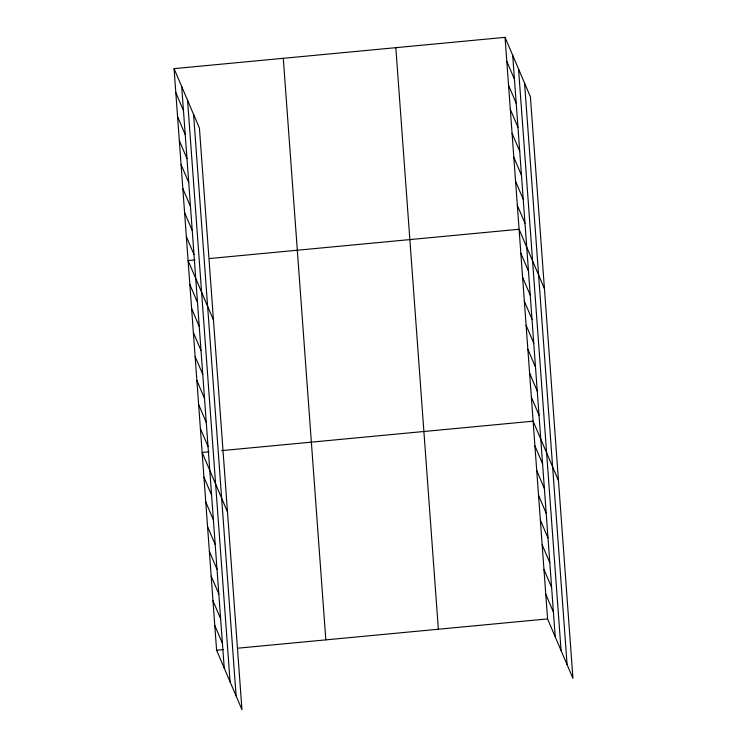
<?xml version="1.0" encoding="UTF-8"?>
<svg xmlns="http://www.w3.org/2000/svg" width="747" height="747" viewBox="0 0 747 747"><rect width="100%" height="100%" fill="white"/><g stroke="black" fill="none" stroke-linecap="round" stroke-linejoin="round"><path stroke-width="1.12" d="M174.06 68.631L199.421 128.092L241.953 709.65L216.593 650.198L174.06 68.631L505.047 37.35L530.407 96.802L572.94 678.369L547.579 618.908L505.047 37.35M194.995 259.9L188.095 260.554L213.455 320.005M209.944 258.49L519.081 229.264L544.442 288.715M209.029 451.814L202.129 452.467L227.49 511.919M221.682 450.618L533.125 421.177L558.476 480.638M216.593 650.198L223.493 649.545M238.442 648.135L547.579 618.908M506.802 61.338L514.45 79.266M508.558 85.326L516.205 103.254M510.313 109.314L517.96 127.242M512.068 133.311L519.716 151.23M513.824 157.3L521.462 175.218M515.579 181.288L523.217 199.216M517.326 205.276L524.973 223.204M520.836 253.252L528.484 271.18M522.592 277.24L530.239 295.168M524.347 301.237L531.995 319.156M526.103 325.225L533.75 343.144M527.858 349.213L535.506 367.141M529.614 373.201L537.261 391.129M531.369 397.189L539.007 415.117M534.927 445.894L542.574 463.822M536.738 470.61L544.386 488.538M538.54 495.326L546.188 513.254M540.352 520.043L547.999 537.971M542.163 544.759L549.801 562.687M543.965 569.475L551.613 587.403M545.777 594.192L553.424 612.12M175.816 92.628L183.463 110.547M177.571 116.616L185.219 134.544M179.327 140.604L186.965 158.532M181.073 164.592L188.72 182.52M182.828 188.58L190.476 206.508M184.584 212.568L192.231 230.496M186.339 236.566L193.987 254.484M189.85 284.542L197.497 302.47M191.605 308.53L199.253 326.458M193.361 332.518L201.008 350.446M195.116 356.506L202.764 374.434M196.872 380.494L204.51 398.422M198.618 404.491L206.265 422.41M200.373 428.479L208.021 446.398M203.94 477.184L211.588 495.112M205.742 501.9L213.39 519.828M207.554 526.616L215.201 544.544M209.365 551.333L217.013 569.261M211.168 576.049L218.815 593.977M212.979 600.765L220.626 618.693M214.781 625.482L222.429 643.41M524.562 83.104L567.094 664.662M518.539 68.976L561.072 650.544M512.694 55.278L555.226 636.836M395.826 47.677L438.358 629.235M283.281 58.313L325.823 639.871M193.576 114.384L236.108 695.943M187.553 100.266L230.085 681.824M181.708 86.559L224.24 668.126"/></g></svg>
